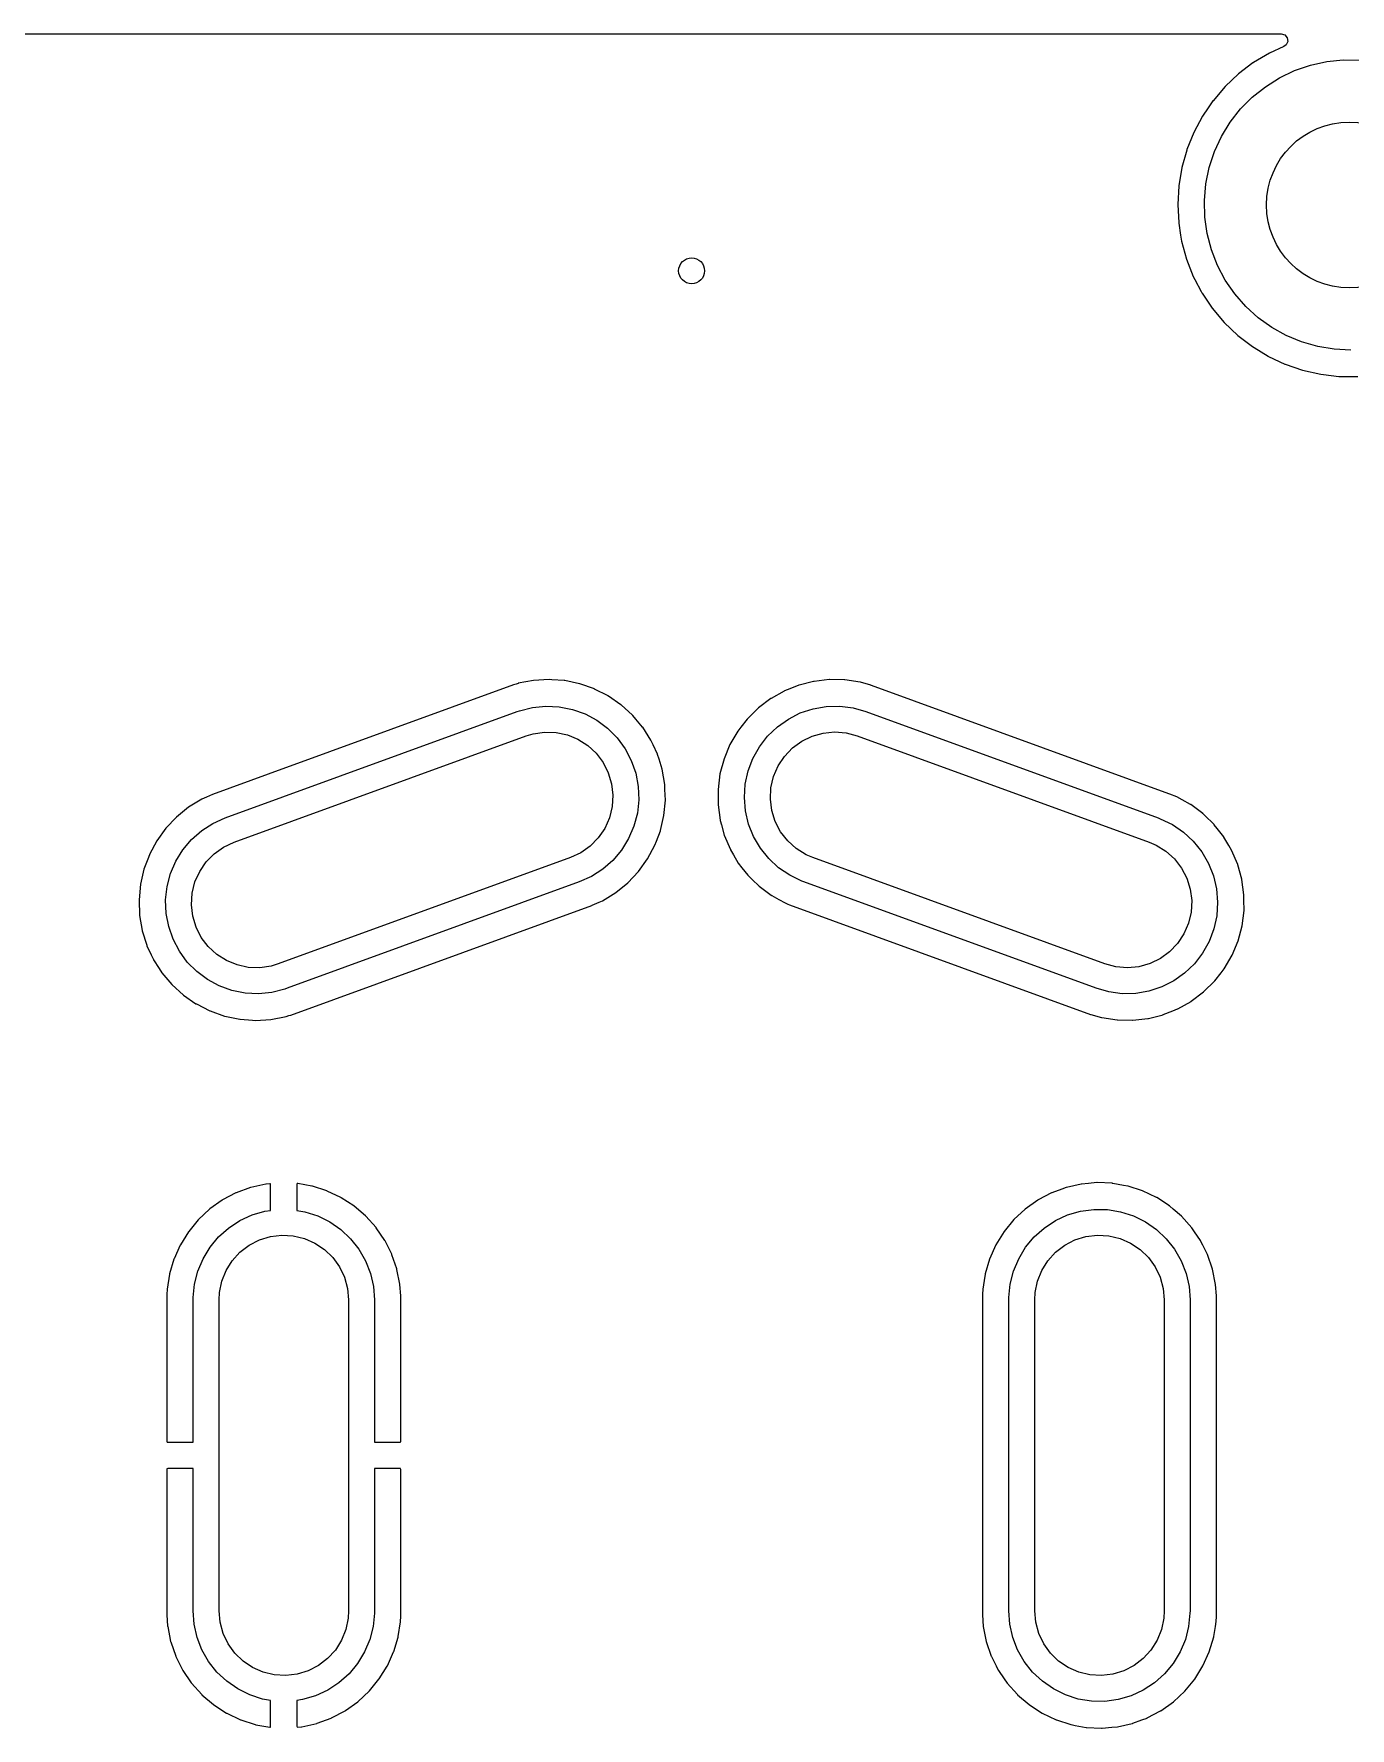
# Model space of a CAD drawing. Extents: x 14 to 417, y -165 to -100.
# Drawn here: x 215.9 to 241.31, y -132.26 to -99.57 of the extents above; entities that cross this region are included whole.
import ezdxf

# ---------------------------------------------------------------- set-up
doc = ezdxf.new("R2010")
doc.units = 0
doc.layers.add('BLACK', color=7, linetype='CONTINUOUS')

msp = doc.modelspace()

# ---------------------------------------------------------------- linework, layer by layer
at = {"layer": 'BLACK', "linetype": 'CONTINUOUS'}
for p, q in [((191.816, -99.5685), (239.985, -99.5685)), ((239.985, -99.5685), (240.053, -99.5885)), ((240.053, -99.5885), (240.1, -99.6422)), ((240.11, -99.7124), (240.08, -99.777)), ((240.1, -99.6422), (240.11, -99.7124)), ((239.755, -99.9391), (239.447, -100.123)), ((240.038, -99.809), (239.755, -99.9391)), ((240.08, -99.777), (240.038, -99.809)), ((239.161, -100.339), (238.901, -100.585)), ((239.439, -100.13), (239.161, -100.339)), ((239.444, -100.125), (239.439, -100.13)), ((239.447, -100.123), (239.444, -100.125)), ((239.444, -100.125), (239.444, -100.125)), ((239.951, -100.416), (240.242, -100.278)), ((240.242, -100.278), (240.547, -100.173)), ((240.547, -100.173), (240.862, -100.104)), ((240.862, -100.104), (241.183, -100.072)), ((241.183, -100.072), (241.505, -100.078)), ((238.901, -100.585), (238.668, -100.858)), ((239.426, -100.789), (239.678, -100.588)), ((239.678, -100.588), (239.951, -100.416)), ((238.573, -100.997), (238.466, -101.154)), ((238.666, -100.86), (238.573, -100.997)), ((238.668, -100.858), (238.666, -100.86)), ((238.666, -100.86), (238.666, -100.86)), ((239.001, -101.272), (239.2, -101.018)), ((239.2, -101.018), (239.426, -100.789)), ((238.466, -101.154), (238.297, -101.47)), ((238.832, -101.547), (239.001, -101.272)), ((238.297, -101.47), (238.163, -101.802)), ((238.697, -101.839), (238.832, -101.547)), ((238.16, -101.813), (238.066, -102.147)), ((238.162, -101.805), (238.16, -101.813)), ((238.163, -101.802), (238.162, -101.805)), ((238.162, -101.805), (238.162, -101.805)), ((238.595, -102.145), (238.697, -101.839)), ((238.066, -102.147), (238.007, -102.501)), ((238.53, -102.461), (238.595, -102.145)), ((238.007, -102.501), (237.987, -102.858)), ((238.501, -102.782), (238.53, -102.461)), ((237.987, -102.858), (238.005, -103.216)), ((238.51, -103.104), (238.501, -102.782)), ((238.005, -103.216), (238.005, -103.22)), ((238.005, -103.22), (238.005, -103.22)), ((238.005, -103.22), (238.042, -103.45)), ((238.555, -103.423), (238.51, -103.104)), ((238.042, -103.45), (238.061, -103.57)), ((238.061, -103.57), (238.156, -103.916)), ((238.637, -103.735), (238.555, -103.423)), ((238.156, -103.916), (238.287, -104.249)), ((238.754, -104.036), (238.637, -103.735)), ((238.287, -104.249), (238.318, -104.308)), ((238.905, -104.32), (238.754, -104.036)), ((238.318, -104.308), (238.44, -104.539)), ((238.44, -104.539), (238.454, -104.567)), ((238.454, -104.567), (238.456, -104.569)), ((238.456, -104.569), (238.456, -104.569)), ((238.456, -104.569), (238.64, -104.843)), ((239.088, -104.586), (238.905, -104.32)), ((239.299, -104.829), (239.088, -104.586)), ((238.64, -104.843), (238.654, -104.864)), ((238.654, -104.864), (238.885, -105.138)), ((239.538, -105.046), (239.299, -104.829)), ((238.885, -105.138), (239.144, -105.386)), ((239.8, -105.234), (239.538, -105.046)), ((240.081, -105.391), (239.8, -105.234)), ((239.144, -105.386), (239.428, -105.604)), ((240.379, -105.514), (240.081, -105.391)), ((240.689, -105.603), (240.379, -105.514)), ((241.007, -105.655), (240.689, -105.603)), ((239.428, -105.604), (239.46, -105.623)), ((239.46, -105.623), (239.731, -105.788)), ((239.731, -105.788), (239.731, -105.788)), ((239.731, -105.788), (239.734, -105.79)), ((239.734, -105.79), (239.737, -105.792)), ((239.737, -105.792), (239.737, -105.792)), ((239.737, -105.792), (240.056, -105.941)), ((241.329, -105.67), (241.007, -105.655)), ((240.056, -105.941), (240.056, -105.941)), ((240.056, -105.941), (240.059, -105.942)), ((240.059, -105.942), (240.062, -105.943)), ((240.062, -105.943), (240.062, -105.943)), ((240.062, -105.943), (240.395, -106.057)), ((240.395, -106.057), (240.395, -106.057)), ((240.395, -106.057), (240.398, -106.058)), ((240.398, -106.058), (240.747, -106.137)), ((240.747, -106.137), (240.8, -106.143)), ((240.8, -106.143), (241.1, -106.177)), ((241.1, -106.177), (241.1, -106.177)), ((241.1, -106.177), (241.103, -106.178)), ((241.103, -106.178), (241.107, -106.178)), ((241.107, -106.178), (241.107, -106.178)), ((241.107, -106.178), (241.301, -106.179)), ((241.301, -106.179), (241.462, -106.179)), ((225.162, -112.13), (220.424, -113.854)), ((225.163, -112.13), (225.162, -112.13)), ((225.162, -112.13), (225.162, -112.13)), ((225.211, -112.115), (225.163, -112.13)), ((225.25, -112.103), (225.211, -112.115)), ((225.253, -112.101), (225.25, -112.103)), ((225.25, -112.103), (225.25, -112.103)), ((225.547, -112.044), (225.253, -112.101)), ((225.847, -112.026), (225.547, -112.044)), ((225.904, -112.031), (225.847, -112.026)), ((226.142, -112.048), (225.904, -112.031)), ((226.146, -112.048), (226.142, -112.048)), ((226.142, -112.048), (226.142, -112.048)), ((226.15, -112.049), (226.146, -112.048)), ((226.436, -112.109), (226.15, -112.049)), ((226.15, -112.049), (226.15, -112.049)), ((226.44, -112.11), (226.436, -112.109)), ((226.436, -112.109), (226.436, -112.109)), ((226.723, -112.209), (226.44, -112.11)), ((230.669, -112.137), (230.496, -112.207)), ((230.673, -112.136), (230.669, -112.137)), ((230.674, -112.136), (230.673, -112.136)), ((230.956, -112.065), (230.674, -112.136)), ((230.96, -112.064), (230.956, -112.065)), ((230.956, -112.065), (230.956, -112.065)), ((230.964, -112.063), (230.96, -112.064)), ((231.254, -112.03), (230.964, -112.063)), ((231.258, -112.029), (231.254, -112.03)), ((231.254, -112.03), (231.254, -112.03)), ((231.263, -112.029), (231.258, -112.029)), ((231.554, -112.034), (231.263, -112.029)), ((231.558, -112.034), (231.554, -112.034)), ((231.855, -112.079), (231.558, -112.034)), ((231.859, -112.08), (231.855, -112.079)), ((232.06, -112.139), (231.859, -112.08)), ((231.859, -112.08), (231.859, -112.08)), ((232.07, -112.142), (232.06, -112.139)), ((232.072, -112.142), (232.07, -112.142)), ((237.883, -114.257), (232.072, -112.142)), ((232.072, -112.142), (232.072, -112.142)), ((226.727, -112.211), (226.723, -112.209)), ((226.986, -112.344), (226.727, -112.211)), ((226.727, -112.211), (226.727, -112.211)), ((226.99, -112.346), (226.986, -112.344)), ((226.994, -112.348), (226.99, -112.346)), ((227.234, -112.514), (226.994, -112.348)), ((226.994, -112.348), (226.994, -112.348)), ((230.129, -112.396), (229.89, -112.576)), ((230.133, -112.394), (230.129, -112.396)), ((230.387, -112.251), (230.133, -112.394)), ((230.391, -112.249), (230.387, -112.251)), ((230.387, -112.251), (230.387, -112.251)), ((230.395, -112.247), (230.391, -112.249)), ((230.496, -112.207), (230.395, -112.247)), ((230.395, -112.247), (230.395, -112.247)), ((219.594, -114.698), (225.233, -112.645)), ((225.233, -112.645), (225.276, -112.63)), ((225.276, -112.63), (225.527, -112.567)), ((225.527, -112.567), (225.785, -112.541)), ((225.785, -112.541), (226.044, -112.553)), ((226.044, -112.553), (226.299, -112.604)), ((226.299, -112.604), (226.543, -112.691)), ((226.543, -112.691), (226.771, -112.814)), ((227.237, -112.516), (227.234, -112.514)), ((227.234, -112.514), (227.234, -112.514)), ((227.459, -112.718), (227.237, -112.516)), ((227.462, -112.721), (227.459, -112.718)), ((227.521, -112.79), (227.462, -112.721)), ((227.462, -112.721), (227.462, -112.721)), ((227.653, -112.947), (227.521, -112.79)), ((229.674, -112.79), (229.551, -112.948)), ((229.676, -112.787), (229.674, -112.79)), ((229.674, -112.79), (229.674, -112.79)), ((229.89, -112.576), (229.676, -112.787)), ((230.256, -112.94), (230.468, -112.79)), ((230.468, -112.79), (230.699, -112.673)), ((230.699, -112.673), (230.946, -112.592)), ((230.946, -112.592), (231.201, -112.548)), ((231.201, -112.548), (231.461, -112.542)), ((231.461, -112.542), (231.718, -112.575)), ((231.718, -112.575), (231.967, -112.645)), ((231.967, -112.645), (237.606, -114.698)), ((219.765, -115.167), (225.404, -113.115)), ((225.404, -113.115), (225.541, -113.074)), ((225.541, -113.074), (225.761, -113.042)), ((225.761, -113.042), (225.983, -113.049)), ((225.983, -113.049), (226.201, -113.096)), ((226.201, -113.096), (226.406, -113.18)), ((226.771, -112.814), (226.979, -112.969)), ((226.979, -112.969), (227.162, -113.153)), ((227.655, -112.95), (227.653, -112.947)), ((227.812, -113.196), (227.655, -112.95)), ((229.492, -113.024), (229.341, -113.283)), ((229.551, -112.948), (229.492, -113.024)), ((229.91, -113.324), (230.068, -113.119)), ((230.068, -113.119), (230.256, -112.94)), ((230.725, -113.218), (230.925, -113.121)), ((230.925, -113.121), (231.139, -113.061)), ((231.139, -113.061), (231.36, -113.04)), ((231.36, -113.04), (231.582, -113.058)), ((231.582, -113.058), (231.796, -113.115)), ((231.796, -113.115), (237.435, -115.167)), ((226.406, -113.18), (226.594, -113.3)), ((226.594, -113.3), (226.757, -113.45)), ((227.162, -113.153), (227.315, -113.363)), ((227.315, -113.363), (227.436, -113.592)), ((227.815, -113.199), (227.812, -113.196)), ((227.812, -113.196), (227.812, -113.196)), ((227.856, -113.287), (227.815, -113.199)), ((227.94, -113.468), (227.856, -113.287)), ((229.341, -113.283), (229.226, -113.56)), ((229.783, -113.55), (229.91, -113.324)), ((230.392, -113.51), (230.546, -113.349)), ((230.546, -113.349), (230.725, -113.218)), ((226.757, -113.45), (226.891, -113.628)), ((226.891, -113.628), (226.992, -113.826)), ((227.436, -113.592), (227.521, -113.837)), ((227.941, -113.471), (227.94, -113.468)), ((227.94, -113.468), (227.94, -113.468)), ((227.943, -113.475), (227.941, -113.471)), ((227.971, -113.565), (227.943, -113.475)), ((227.943, -113.475), (227.943, -113.475)), ((228.031, -113.758), (227.971, -113.565)), ((228.082, -114.053), (228.031, -113.758)), ((229.226, -113.56), (229.148, -113.85)), ((229.691, -113.793), (229.783, -113.55)), ((230.181, -113.9), (230.269, -113.695)), ((230.269, -113.695), (230.392, -113.51)), ((220.424, -113.854), (219.349, -114.246)), ((226.992, -113.826), (227.056, -114.039)), ((227.056, -114.039), (227.081, -114.259)), ((227.521, -113.837), (227.57, -114.092)), ((227.57, -114.092), (227.58, -114.351)), ((228.086, -114.148), (228.082, -114.053)), ((229.148, -113.85), (229.11, -114.148)), ((229.619, -114.305), (229.636, -114.046)), ((229.636, -114.046), (229.691, -113.793)), ((230.131, -114.116), (230.181, -113.9)), ((219.144, -114.336), (218.888, -114.492)), ((219.236, -114.296), (219.144, -114.336)), ((219.347, -114.247), (219.236, -114.296)), ((219.349, -114.246), (219.347, -114.247)), ((219.347, -114.247), (219.347, -114.247)), ((227.081, -114.259), (227.066, -114.481)), ((227.58, -114.351), (227.552, -114.609)), ((228.066, -114.652), (228.094, -114.353)), ((228.094, -114.353), (228.086, -114.148)), ((229.11, -114.148), (229.11, -114.246)), ((229.11, -114.246), (229.111, -114.439)), ((229.64, -114.564), (229.619, -114.305)), ((230.12, -114.338), (230.131, -114.116)), ((230.148, -114.558), (230.12, -114.338)), ((237.884, -114.258), (237.883, -114.257)), ((237.883, -114.257), (237.883, -114.257)), ((237.885, -114.258), (237.884, -114.258)), ((237.915, -114.271), (237.885, -114.258)), ((237.885, -114.258), (237.885, -114.258)), ((237.971, -114.294), (237.915, -114.271)), ((238.07, -114.349), (237.971, -114.294)), ((238.23, -114.437), (238.07, -114.349)), ((218.655, -114.681), (218.449, -114.899)), ((218.888, -114.492), (218.655, -114.681)), ((219.358, -114.804), (219.594, -114.698)), ((227.013, -114.697), (226.922, -114.9)), ((227.066, -114.481), (227.013, -114.697)), ((227.552, -114.609), (227.486, -114.86)), ((227.998, -114.944), (228.066, -114.652)), ((229.111, -114.439), (229.111, -114.448)), ((229.111, -114.448), (229.152, -114.745)), ((229.152, -114.745), (229.153, -114.749)), ((229.153, -114.749), (229.153, -114.749)), ((229.153, -114.749), (229.175, -114.831)), ((229.7, -114.816), (229.64, -114.564)), ((230.215, -114.77), (230.148, -114.558)), ((237.606, -114.698), (237.648, -114.714)), ((237.648, -114.714), (237.882, -114.827)), ((238.233, -114.439), (238.23, -114.437)), ((238.23, -114.437), (238.23, -114.437)), ((238.237, -114.442), (238.233, -114.439)), ((238.471, -114.616), (238.237, -114.442)), ((238.237, -114.442), (238.237, -114.442)), ((238.474, -114.618), (238.471, -114.616)), ((238.471, -114.616), (238.471, -114.616)), ((238.477, -114.621), (238.474, -114.618)), ((238.504, -114.648), (238.477, -114.621)), ((238.477, -114.621), (238.477, -114.621)), ((238.689, -114.827), (238.504, -114.648)), ((218.449, -114.899), (218.273, -115.143)), ((218.945, -115.115), (219.14, -114.944)), ((219.14, -114.944), (219.358, -114.804)), ((226.797, -115.083), (226.641, -115.242)), ((226.922, -114.9), (226.797, -115.083)), ((227.486, -114.86), (227.383, -115.098)), ((227.922, -115.146), (227.997, -114.948)), ((227.997, -114.948), (227.998, -114.944)), ((229.175, -114.831), (229.231, -115.034)), ((229.231, -115.034), (229.349, -115.311)), ((229.796, -115.057), (229.7, -114.816)), ((229.927, -115.281), (229.796, -115.057)), ((230.318, -114.967), (230.215, -114.77)), ((230.455, -115.142), (230.318, -114.967)), ((237.882, -114.827), (238.096, -114.972)), ((238.096, -114.972), (238.287, -115.149)), ((238.692, -114.831), (238.689, -114.827)), ((238.748, -114.903), (238.692, -114.831)), ((238.692, -114.831), (238.692, -114.831)), ((238.875, -115.063), (238.748, -114.903)), ((238.877, -115.067), (238.875, -115.063)), ((238.973, -115.229), (238.877, -115.067)), ((238.877, -115.067), (238.877, -115.067)), ((218.13, -115.411), (218.099, -115.493)), ((218.132, -115.407), (218.13, -115.411)), ((218.13, -115.411), (218.13, -115.411)), ((218.273, -115.143), (218.132, -115.407)), ((218.641, -115.534), (218.777, -115.313)), ((218.777, -115.313), (218.945, -115.115)), ((219.227, -115.549), (219.383, -115.39)), ((219.383, -115.39), (219.564, -115.262)), ((219.564, -115.262), (219.765, -115.167)), ((226.46, -115.37), (226.259, -115.465)), ((226.641, -115.242), (226.46, -115.37)), ((227.247, -115.319), (227.079, -115.517)), ((227.383, -115.098), (227.247, -115.319)), ((227.751, -115.489), (227.892, -115.225)), ((227.892, -115.225), (227.922, -115.146)), ((229.349, -115.311), (229.351, -115.314)), ((229.351, -115.314), (229.351, -115.314)), ((229.351, -115.314), (229.408, -115.411)), ((229.408, -115.411), (229.501, -115.569)), ((230.089, -115.483), (229.927, -115.281)), ((230.62, -115.291), (230.455, -115.142)), ((230.809, -115.408), (230.62, -115.291)), ((230.941, -115.465), (230.809, -115.408)), ((237.435, -115.167), (237.567, -115.224)), ((237.567, -115.224), (237.756, -115.341)), ((237.756, -115.341), (237.921, -115.49)), ((238.287, -115.149), (238.449, -115.351)), ((238.449, -115.351), (238.58, -115.575)), ((239.027, -115.321), (238.973, -115.229)), ((239.145, -115.598), (239.027, -115.321)), ((218.026, -115.688), (217.958, -115.98)), ((218.099, -115.493), (218.026, -115.688)), ((218.538, -115.772), (218.641, -115.534)), ((219.011, -115.935), (219.102, -115.732)), ((219.102, -115.732), (219.227, -115.549)), ((226.259, -115.465), (220.62, -117.517)), ((226.884, -115.688), (226.666, -115.828)), ((227.079, -115.517), (226.884, -115.688)), ((227.369, -115.951), (227.575, -115.733)), ((227.575, -115.733), (227.751, -115.489)), ((229.501, -115.569), (229.572, -115.659)), ((229.572, -115.659), (229.684, -115.801)), ((230.28, -115.66), (230.089, -115.483)), ((230.494, -115.805), (230.28, -115.66)), ((236.58, -117.517), (230.941, -115.465)), ((237.921, -115.49), (238.058, -115.665)), ((238.058, -115.665), (238.161, -115.862)), ((238.58, -115.575), (238.676, -115.816)), ((239.146, -115.602), (239.145, -115.598)), ((239.223, -115.883), (239.146, -115.602)), ((239.146, -115.602), (239.146, -115.602)), ((217.958, -115.98), (217.93, -116.279)), ((218.444, -116.281), (218.472, -116.023)), ((218.472, -116.023), (218.538, -115.772)), ((218.958, -116.151), (219.011, -115.935)), ((226.43, -115.934), (220.791, -117.987)), ((226.666, -115.828), (226.43, -115.934)), ((227.136, -116.14), (227.369, -115.951)), ((229.684, -115.801), (229.684, -115.801)), ((229.684, -115.801), (229.687, -115.805)), ((229.687, -115.805), (229.776, -115.891)), ((229.776, -115.891), (229.899, -116.011)), ((229.899, -116.011), (229.899, -116.011)), ((229.899, -116.011), (229.902, -116.014)), ((229.902, -116.014), (229.905, -116.016)), ((229.905, -116.016), (229.905, -116.016)), ((229.905, -116.016), (230.139, -116.19)), ((230.728, -115.918), (230.494, -115.805)), ((230.77, -115.934), (230.728, -115.918)), ((236.409, -117.987), (230.77, -115.934)), ((238.161, -115.862), (238.228, -116.074)), ((238.676, -115.816), (238.736, -116.068)), ((239.224, -115.887), (239.223, -115.883)), ((239.223, -115.883), (239.223, -115.883)), ((239.265, -116.184), (239.224, -115.887)), ((217.93, -116.279), (217.942, -116.579)), ((218.454, -116.54), (218.444, -116.281)), ((218.943, -116.373), (218.958, -116.151)), ((218.968, -116.593), (218.943, -116.373)), ((220.862, -118.502), (226.673, -116.387)), ((226.673, -116.387), (226.675, -116.386)), ((226.673, -116.387), (226.673, -116.387)), ((226.675, -116.386), (226.677, -116.385)), ((226.677, -116.385), (226.817, -116.323)), ((226.677, -116.385), (226.677, -116.385)), ((226.817, -116.323), (226.88, -116.296)), ((226.88, -116.296), (227.136, -116.14)), ((230.139, -116.19), (230.139, -116.19)), ((230.139, -116.19), (230.143, -116.193)), ((230.143, -116.193), (230.146, -116.195)), ((230.146, -116.195), (230.146, -116.195)), ((230.146, -116.195), (230.286, -116.272)), ((230.286, -116.272), (230.405, -116.338)), ((230.405, -116.338), (230.461, -116.361)), ((230.461, -116.361), (230.491, -116.374)), ((230.491, -116.374), (230.491, -116.374)), ((230.491, -116.374), (230.492, -116.374)), ((230.492, -116.374), (230.493, -116.375)), ((230.493, -116.375), (230.493, -116.375)), ((230.493, -116.375), (236.304, -118.49)), ((238.228, -116.074), (238.256, -116.294)), ((238.256, -116.294), (238.245, -116.516)), ((238.736, -116.068), (238.757, -116.327)), ((238.757, -116.327), (238.74, -116.586)), ((239.265, -116.188), (239.265, -116.184)), ((239.265, -116.279), (239.265, -116.188)), ((239.265, -116.188), (239.265, -116.188)), ((239.265, -116.282), (239.265, -116.279)), ((239.266, -116.484), (239.265, -116.282)), ((217.942, -116.579), (217.993, -116.874)), ((218.503, -116.795), (218.454, -116.54)), ((219.032, -116.806), (218.968, -116.593)), ((238.245, -116.516), (238.195, -116.732)), ((238.74, -116.586), (238.685, -116.839)), ((239.228, -116.782), (239.266, -116.484)), ((217.993, -116.874), (217.994, -116.878)), ((217.994, -116.878), (217.994, -116.878)), ((217.994, -116.878), (218.081, -117.157)), ((218.588, -117.04), (218.503, -116.795)), ((218.709, -117.269), (218.588, -117.04)), ((219.133, -117.004), (219.032, -116.806)), ((219.267, -117.182), (219.133, -117.004)), ((238.107, -116.937), (237.984, -117.122)), ((238.195, -116.732), (238.107, -116.937)), ((238.685, -116.839), (238.593, -117.082)), ((239.15, -117.072), (239.228, -116.782)), ((218.081, -117.157), (218.083, -117.161)), ((218.083, -117.161), (218.084, -117.164)), ((218.084, -117.164), (218.084, -117.164)), ((218.084, -117.164), (218.167, -117.342)), ((218.167, -117.342), (218.209, -117.433)), ((218.862, -117.479), (218.709, -117.269)), ((219.43, -117.332), (219.267, -117.182)), ((219.618, -117.452), (219.43, -117.332)), ((237.83, -117.283), (237.651, -117.414)), ((237.984, -117.122), (237.83, -117.283)), ((238.466, -117.308), (238.308, -117.513)), ((238.593, -117.082), (238.466, -117.308)), ((238.884, -117.608), (239.035, -117.349)), ((239.035, -117.349), (239.15, -117.072)), ((218.209, -117.433), (218.212, -117.436)), ((218.212, -117.436), (218.212, -117.436)), ((218.212, -117.436), (218.319, -117.604)), ((218.319, -117.604), (218.371, -117.685)), ((218.371, -117.685), (218.374, -117.688)), ((218.374, -117.688), (218.562, -117.911)), ((219.045, -117.663), (218.862, -117.479)), ((219.253, -117.818), (219.045, -117.663)), ((219.823, -117.536), (219.618, -117.452)), ((220.041, -117.583), (219.823, -117.536)), ((220.263, -117.59), (220.041, -117.583)), ((220.483, -117.558), (220.263, -117.59)), ((220.62, -117.517), (220.483, -117.558)), ((236.794, -117.574), (236.58, -117.517)), ((237.016, -117.592), (236.794, -117.574)), ((237.237, -117.571), (237.016, -117.592)), ((237.451, -117.511), (237.237, -117.571)), ((237.651, -117.414), (237.451, -117.511)), ((238.12, -117.692), (237.908, -117.842)), ((238.308, -117.513), (238.12, -117.692)), ((238.7, -117.845), (238.824, -117.685)), ((238.824, -117.685), (238.881, -117.611)), ((238.881, -117.611), (238.884, -117.608)), ((238.881, -117.611), (238.881, -117.611)), ((218.562, -117.911), (218.562, -117.911)), ((218.562, -117.911), (218.565, -117.914)), ((218.565, -117.914), (218.787, -118.116)), ((219.481, -117.941), (219.253, -117.818)), ((219.725, -118.028), (219.481, -117.941)), ((220.748, -118.002), (220.497, -118.065)), ((220.791, -117.987), (220.748, -118.002)), ((236.658, -118.057), (236.409, -117.987)), ((237.677, -117.959), (237.43, -118.04)), ((237.908, -117.842), (237.677, -117.959)), ((238.486, -118.056), (238.7, -117.845)), ((218.787, -118.116), (218.79, -118.118)), ((218.79, -118.118), (218.79, -118.118)), ((218.79, -118.118), (219.03, -118.284)), ((219.03, -118.284), (219.03, -118.284)), ((219.03, -118.284), (219.034, -118.286)), ((219.034, -118.286), (219.038, -118.288)), ((219.038, -118.288), (219.297, -118.421)), ((219.98, -118.079), (219.725, -118.028)), ((220.239, -118.091), (219.98, -118.079)), ((220.497, -118.065), (220.239, -118.091)), ((236.915, -118.09), (236.658, -118.057)), ((237.175, -118.084), (236.915, -118.09)), ((237.43, -118.04), (237.175, -118.084)), ((237.989, -118.381), (238.243, -118.238)), ((238.243, -118.238), (238.247, -118.236)), ((238.243, -118.238), (238.243, -118.238)), ((238.247, -118.236), (238.486, -118.056)), ((219.297, -118.421), (219.297, -118.421)), ((219.297, -118.421), (219.301, -118.423)), ((219.301, -118.423), (219.584, -118.522)), ((219.584, -118.522), (219.588, -118.523)), ((219.588, -118.523), (219.588, -118.523)), ((219.588, -118.523), (219.874, -118.583)), ((219.874, -118.583), (219.874, -118.583)), ((219.874, -118.583), (219.878, -118.584)), ((219.878, -118.584), (219.882, -118.584)), ((219.882, -118.584), (219.882, -118.584)), ((219.882, -118.584), (220.12, -118.601)), ((220.12, -118.601), (220.177, -118.606)), ((220.177, -118.606), (220.477, -118.588)), ((220.477, -118.588), (220.771, -118.531)), ((220.771, -118.531), (220.825, -118.514)), ((220.825, -118.514), (220.859, -118.503)), ((220.859, -118.503), (220.861, -118.502)), ((220.859, -118.503), (220.859, -118.503)), ((220.861, -118.502), (220.862, -118.502)), ((220.862, -118.502), (220.862, -118.502)), ((236.304, -118.49), (236.304, -118.49)), ((236.304, -118.49), (236.306, -118.49)), ((236.306, -118.49), (236.308, -118.491)), ((236.308, -118.491), (236.308, -118.491)), ((236.308, -118.491), (236.517, -118.552)), ((236.517, -118.552), (236.517, -118.552)), ((236.517, -118.552), (236.521, -118.553)), ((236.521, -118.553), (236.818, -118.598)), ((236.818, -118.598), (236.822, -118.598)), ((236.822, -118.598), (237.113, -118.603)), ((237.113, -118.603), (237.118, -118.603)), ((237.118, -118.603), (237.122, -118.602)), ((237.122, -118.602), (237.412, -118.569)), ((237.122, -118.602), (237.122, -118.602)), ((237.412, -118.569), (237.416, -118.568)), ((237.416, -118.568), (237.42, -118.567)), ((237.42, -118.567), (237.702, -118.496)), ((237.702, -118.496), (237.707, -118.495)), ((237.702, -118.496), (237.702, -118.496)), ((237.707, -118.495), (237.892, -118.421)), ((237.892, -118.421), (237.981, -118.385)), ((237.981, -118.385), (237.985, -118.383)), ((237.981, -118.385), (237.981, -118.385)), ((237.985, -118.383), (237.989, -118.381)), ((237.989, -118.381), (237.989, -118.381)), ((219.802, -121.935), (219.544, -122.071)), ((219.809, -121.931), (219.802, -121.935)), ((220.083, -121.83), (219.809, -121.931)), ((220.091, -121.828), (220.083, -121.83)), ((220.376, -121.764), (220.091, -121.828)), ((220.384, -121.763), (220.376, -121.764)), ((220.456, -121.757), (220.384, -121.763)), ((220.468, -121.759), (220.456, -121.757)), ((220.472, -121.774), (220.468, -121.759)), ((220.472, -122.273), (220.472, -121.774)), ((220.985, -121.756), (220.98, -121.771)), ((220.98, -121.771), (220.98, -122.273)), ((220.998, -121.755), (220.985, -121.756)), ((221.269, -121.803), (220.998, -121.755)), ((221.277, -121.805), (221.269, -121.803)), ((221.555, -121.895), (221.277, -121.805)), ((221.563, -121.898), (221.555, -121.895)), ((221.826, -122.023), (221.563, -121.898)), ((235.55, -121.934), (235.292, -122.07)), ((235.553, -121.932), (235.55, -121.934)), ((235.55, -121.934), (235.55, -121.934)), ((235.748, -121.86), (235.553, -121.932)), ((235.831, -121.83), (235.748, -121.86)), ((235.835, -121.829), (235.831, -121.83)), ((235.831, -121.83), (235.831, -121.83)), ((235.839, -121.828), (235.835, -121.829)), ((236.124, -121.764), (235.839, -121.828)), ((235.839, -121.828), (235.839, -121.828)), ((236.128, -121.763), (236.124, -121.764)), ((236.124, -121.764), (236.124, -121.764)), ((236.263, -121.751), (236.128, -121.763)), ((236.422, -121.737), (236.263, -121.751)), ((236.427, -121.737), (236.422, -121.737)), ((236.422, -121.737), (236.422, -121.737)), ((236.431, -121.737), (236.427, -121.737)), ((236.722, -121.75), (236.431, -121.737)), ((236.431, -121.737), (236.431, -121.737)), ((236.726, -121.751), (236.722, -121.75)), ((236.722, -121.75), (236.722, -121.75)), ((236.73, -121.751), (236.726, -121.751)), ((236.941, -121.789), (236.73, -121.751)), ((236.73, -121.751), (236.73, -121.751)), ((237.022, -121.804), (236.941, -121.789)), ((237.026, -121.805), (237.022, -121.804)), ((237.303, -121.894), (237.026, -121.805)), ((237.026, -121.805), (237.026, -121.805)), ((237.307, -121.895), (237.303, -121.894)), ((237.303, -121.894), (237.303, -121.894)), ((237.578, -122.024), (237.307, -121.895)), ((219.293, -122.249), (219.079, -122.448)), ((219.299, -122.244), (219.293, -122.249)), ((219.537, -122.075), (219.299, -122.244)), ((219.544, -122.071), (219.537, -122.075)), ((220.362, -122.288), (220.472, -122.273)), ((220.98, -122.273), (221.135, -122.298)), ((221.834, -122.027), (221.826, -122.023)), ((222.078, -122.186), (221.834, -122.027)), ((222.085, -122.191), (222.078, -122.186)), ((222.306, -122.38), (222.085, -122.191)), ((235.043, -122.246), (234.824, -122.45)), ((235.288, -122.072), (235.043, -122.246)), ((235.292, -122.07), (235.288, -122.072)), ((236.11, -122.288), (236.367, -122.253)), ((236.367, -122.253), (236.627, -122.257)), ((236.627, -122.257), (236.883, -122.298)), ((237.582, -122.026), (237.578, -122.024)), ((237.826, -122.185), (237.582, -122.026)), ((237.582, -122.026), (237.582, -122.026)), ((237.83, -122.188), (237.826, -122.185)), ((237.826, -122.185), (237.826, -122.185)), ((237.833, -122.19), (237.83, -122.188)), ((237.901, -122.249), (237.833, -122.19)), ((237.833, -122.19), (237.833, -122.19)), ((238.058, -122.383), (237.901, -122.249)), ((219.074, -122.454), (218.889, -122.679)), ((219.079, -122.448), (219.074, -122.454)), ((219.661, -122.612), (219.878, -122.469)), ((219.878, -122.469), (220.113, -122.361)), ((220.113, -122.361), (220.362, -122.288)), ((221.135, -122.298), (221.382, -122.377)), ((221.382, -122.377), (221.614, -122.492)), ((221.614, -122.492), (221.827, -122.64)), ((222.312, -122.386), (222.306, -122.38)), ((222.507, -122.604), (222.312, -122.386)), ((222.512, -122.61), (222.507, -122.604)), ((234.824, -122.45), (234.634, -122.682)), ((235.409, -122.612), (235.626, -122.469)), ((235.626, -122.469), (235.861, -122.361)), ((235.861, -122.361), (236.11, -122.288)), ((236.883, -122.298), (237.13, -122.377)), ((237.13, -122.377), (237.362, -122.492)), ((237.362, -122.492), (237.575, -122.64)), ((238.258, -122.606), (238.058, -122.383)), ((218.884, -122.686), (218.73, -122.934)), ((218.889, -122.679), (218.884, -122.686)), ((219.301, -122.984), (219.467, -122.784)), ((219.467, -122.784), (219.661, -122.612)), ((220.056, -122.945), (220.254, -122.843)), ((220.254, -122.843), (220.466, -122.777)), ((220.466, -122.777), (220.687, -122.751)), ((220.687, -122.751), (220.909, -122.763)), ((220.909, -122.763), (221.125, -122.815)), ((221.125, -122.815), (221.328, -122.905)), ((221.328, -122.905), (221.513, -123.029)), ((221.827, -122.64), (222.016, -122.818)), ((222.016, -122.818), (222.177, -123.021)), ((222.676, -122.851), (222.512, -122.61)), ((222.68, -122.859), (222.676, -122.851)), ((222.81, -123.119), (222.68, -122.859)), ((234.634, -122.682), (234.475, -122.937)), ((235.049, -122.984), (235.215, -122.784)), ((235.215, -122.784), (235.409, -122.612)), ((235.804, -122.945), (236.002, -122.843)), ((236.002, -122.843), (236.214, -122.777)), ((236.214, -122.777), (236.435, -122.751)), ((236.435, -122.751), (236.657, -122.763)), ((236.657, -122.763), (236.873, -122.815)), ((236.873, -122.815), (237.076, -122.905)), ((237.076, -122.905), (237.261, -123.029)), ((237.575, -122.64), (237.764, -122.818)), ((237.764, -122.818), (237.925, -123.021)), ((238.26, -122.61), (238.258, -122.606)), ((238.312, -122.686), (238.26, -122.61)), ((238.26, -122.61), (238.26, -122.61)), ((238.426, -122.855), (238.312, -122.686)), ((238.428, -122.858), (238.426, -122.855)), ((238.47, -122.941), (238.428, -122.858)), ((238.428, -122.858), (238.428, -122.858)), ((218.604, -123.215), (218.52, -123.495)), ((218.607, -123.207), (218.604, -123.215)), ((218.726, -122.941), (218.607, -123.207)), ((218.73, -122.934), (218.726, -122.941)), ((219.066, -123.445), (219.167, -123.206)), ((219.167, -123.206), (219.301, -122.984)), ((219.612, -123.433), (219.73, -123.244)), ((219.73, -123.244), (219.88, -123.08)), ((219.88, -123.08), (220.056, -122.945)), ((221.513, -123.029), (221.672, -123.183)), ((221.672, -123.183), (221.802, -123.364)), ((222.177, -123.021), (222.306, -123.247)), ((222.306, -123.247), (222.4, -123.488)), ((222.814, -123.127), (222.81, -123.119)), ((222.909, -123.403), (222.814, -123.127)), ((234.352, -123.211), (234.267, -123.499)), ((234.475, -122.937), (234.352, -123.211)), ((234.814, -123.445), (234.915, -123.206)), ((234.915, -123.206), (235.049, -122.984)), ((235.36, -123.433), (235.478, -123.244)), ((235.478, -123.244), (235.628, -123.08)), ((235.628, -123.08), (235.804, -122.945)), ((237.261, -123.029), (237.42, -123.183)), ((237.42, -123.183), (237.55, -123.364)), ((237.925, -123.021), (238.054, -123.247)), ((238.054, -123.247), (238.148, -123.488)), ((238.561, -123.123), (238.47, -122.941)), ((238.658, -123.407), (238.561, -123.123)), ((218.519, -123.503), (218.473, -123.791)), ((218.52, -123.495), (218.519, -123.503)), ((219.003, -123.696), (219.066, -123.445)), ((219.529, -123.639), (219.612, -123.433)), ((221.802, -123.364), (221.898, -123.564)), ((221.898, -123.564), (221.956, -123.779)), ((222.4, -123.488), (222.457, -123.741)), ((222.911, -123.411), (222.909, -123.403)), ((222.968, -123.697), (222.911, -123.411)), ((234.266, -123.503), (234.247, -123.622)), ((234.267, -123.499), (234.266, -123.503)), ((234.266, -123.503), (234.266, -123.503)), ((234.751, -123.696), (234.814, -123.445)), ((235.277, -123.639), (235.36, -123.433)), ((237.55, -123.364), (237.646, -123.564)), ((237.646, -123.564), (237.704, -123.779)), ((238.148, -123.488), (238.205, -123.741)), ((238.718, -123.701), (238.658, -123.407)), ((218.472, -123.798), (218.468, -123.887)), ((218.468, -123.887), (218.468, -123.89)), ((218.468, -123.89), (218.468, -126.728)), ((218.473, -123.791), (218.472, -123.798)), ((218.977, -123.954), (219.003, -123.696)), ((219.476, -124), (219.484, -123.856)), ((219.484, -123.856), (219.529, -123.639)), ((221.956, -123.779), (221.976, -124)), ((222.457, -123.741), (222.476, -124)), ((222.969, -123.705), (222.968, -123.697)), ((222.984, -123.922), (222.969, -123.705)), ((234.22, -123.795), (234.215, -123.889)), ((234.215, -123.889), (234.215, -130.076)), ((234.247, -123.622), (234.22, -123.795)), ((234.725, -123.954), (234.751, -123.696)), ((235.224, -124), (235.232, -123.856)), ((235.232, -123.856), (235.277, -123.639)), ((237.704, -123.779), (237.724, -124)), ((238.205, -123.741), (238.224, -124)), ((238.732, -123.924), (238.718, -123.701)), ((218.976, -124), (218.977, -123.954)), ((218.976, -126.746), (218.976, -124)), ((219.476, -130), (219.476, -124)), ((221.976, -124), (221.976, -130)), ((222.476, -124), (222.476, -126.746)), ((222.984, -123.926), (222.984, -123.922)), ((222.984, -126.732), (222.984, -123.926)), ((234.724, -124), (234.725, -123.954)), ((234.724, -130), (234.724, -124)), ((235.224, -130), (235.224, -124)), ((237.724, -124), (237.724, -130)), ((238.224, -124), (238.224, -130)), ((238.732, -130.111), (238.732, -123.924)), ((218.468, -126.728), (218.472, -126.743)), ((218.472, -126.743), (218.474, -126.744)), ((218.474, -126.744), (218.482, -126.746)), ((218.482, -126.746), (218.976, -126.746)), ((222.476, -126.746), (222.966, -126.746)), ((222.966, -126.746), (222.981, -126.742)), ((222.981, -126.742), (222.982, -126.74)), ((222.982, -126.74), (222.984, -126.732)), ((218.47, -127.26), (218.468, -127.268)), ((218.468, -127.268), (218.468, -130.074)), ((218.471, -127.258), (218.47, -127.26)), ((218.486, -127.254), (218.471, -127.258)), ((218.976, -127.254), (218.486, -127.254)), ((218.976, -130), (218.976, -127.254)), ((222.97, -127.254), (222.476, -127.254)), ((222.476, -127.254), (222.476, -130)), ((222.978, -127.256), (222.97, -127.254)), ((222.98, -127.257), (222.978, -127.256)), ((222.984, -127.272), (222.98, -127.257)), ((222.984, -130.11), (222.984, -127.272)), ((218.468, -130.074), (218.468, -130.078)), ((218.468, -130.078), (218.483, -130.295)), ((218.995, -130.259), (218.976, -130)), ((219.496, -130.221), (219.476, -130)), ((221.976, -130), (221.968, -130.144)), ((222.475, -130.046), (222.449, -130.304)), ((222.476, -130), (222.475, -130.046)), ((222.98, -130.202), (222.984, -130.113)), ((222.984, -130.113), (222.984, -130.11)), ((234.215, -130.076), (234.23, -130.299)), ((234.743, -130.259), (234.724, -130)), ((235.244, -130.221), (235.224, -130)), ((237.724, -130), (237.716, -130.144)), ((238.223, -130.046), (238.197, -130.304)), ((238.224, -130), (238.223, -130.046)), ((238.728, -130.205), (238.732, -130.111)), ((218.483, -130.295), (218.484, -130.303)), ((218.484, -130.303), (218.541, -130.589)), ((219.052, -130.512), (218.995, -130.259)), ((219.554, -130.436), (219.496, -130.221)), ((219.65, -130.636), (219.554, -130.436)), ((221.923, -130.361), (221.84, -130.567)), ((221.968, -130.144), (221.923, -130.361)), ((222.449, -130.304), (222.386, -130.555)), ((222.933, -130.497), (222.979, -130.209)), ((222.979, -130.209), (222.98, -130.202)), ((234.23, -130.299), (234.29, -130.593)), ((234.8, -130.512), (234.743, -130.259)), ((235.302, -130.436), (235.244, -130.221)), ((235.398, -130.636), (235.302, -130.436)), ((237.671, -130.361), (237.588, -130.567)), ((237.716, -130.144), (237.671, -130.361)), ((238.197, -130.304), (238.134, -130.555)), ((238.682, -130.497), (238.713, -130.303)), ((238.713, -130.303), (238.728, -130.205)), ((218.541, -130.589), (218.543, -130.597)), ((218.543, -130.597), (218.638, -130.873)), ((219.146, -130.753), (219.052, -130.512)), ((219.275, -130.979), (219.146, -130.753)), ((219.78, -130.817), (219.65, -130.636)), ((221.722, -130.756), (221.572, -130.92)), ((221.84, -130.567), (221.722, -130.756)), ((222.386, -130.555), (222.285, -130.794)), ((222.848, -130.785), (222.932, -130.505)), ((222.932, -130.505), (222.933, -130.497)), ((234.29, -130.593), (234.387, -130.877)), ((234.894, -130.753), (234.8, -130.512)), ((235.023, -130.979), (234.894, -130.753)), ((235.528, -130.817), (235.398, -130.636)), ((237.47, -130.756), (237.32, -130.92)), ((237.588, -130.567), (237.47, -130.756)), ((238.134, -130.555), (238.033, -130.794)), ((238.596, -130.789), (238.681, -130.501)), ((238.681, -130.501), (238.682, -130.497)), ((218.638, -130.873), (218.642, -130.881)), ((218.642, -130.881), (218.772, -131.141)), ((219.436, -131.182), (219.275, -130.979)), ((219.939, -130.971), (219.78, -130.817)), ((220.124, -131.095), (219.939, -130.971)), ((220.327, -131.185), (220.124, -131.095)), ((221.396, -131.055), (221.198, -131.157)), ((221.572, -130.92), (221.396, -131.055)), ((222.151, -131.016), (221.985, -131.216)), ((222.285, -130.794), (222.151, -131.016)), ((222.568, -131.314), (222.722, -131.066)), ((222.722, -131.066), (222.726, -131.059)), ((222.726, -131.059), (222.845, -130.793)), ((222.845, -130.793), (222.848, -130.785)), ((234.387, -130.877), (234.389, -130.881)), ((234.389, -130.881), (234.389, -130.881)), ((234.389, -130.881), (234.478, -131.059)), ((234.478, -131.059), (234.522, -131.145)), ((235.184, -131.182), (235.023, -130.979)), ((235.687, -130.971), (235.528, -130.817)), ((235.872, -131.095), (235.687, -130.971)), ((236.075, -131.185), (235.872, -131.095)), ((237.144, -131.055), (236.946, -131.157)), ((237.32, -130.92), (237.144, -131.055)), ((237.899, -131.016), (237.733, -131.216)), ((238.033, -130.794), (237.899, -131.016)), ((238.314, -131.318), (238.473, -131.063)), ((238.473, -131.063), (238.596, -130.789)), ((218.772, -131.141), (218.776, -131.149)), ((218.776, -131.149), (218.94, -131.39)), ((218.94, -131.39), (218.945, -131.396)), ((218.945, -131.396), (219.14, -131.614)), ((219.625, -131.36), (219.436, -131.182)), ((219.838, -131.508), (219.625, -131.36)), ((220.543, -131.237), (220.327, -131.185)), ((220.765, -131.249), (220.543, -131.237)), ((220.986, -131.223), (220.765, -131.249)), ((221.198, -131.157), (220.986, -131.223)), ((221.791, -131.388), (221.574, -131.531)), ((221.985, -131.216), (221.791, -131.388)), ((222.378, -131.546), (222.563, -131.321)), ((222.563, -131.321), (222.568, -131.314)), ((234.522, -131.145), (234.524, -131.149)), ((234.524, -131.149), (234.636, -131.314)), ((234.636, -131.314), (234.69, -131.394)), ((234.69, -131.394), (234.89, -131.617)), ((235.373, -131.36), (235.184, -131.182)), ((235.586, -131.508), (235.373, -131.36)), ((236.291, -131.237), (236.075, -131.185)), ((236.513, -131.249), (236.291, -131.237)), ((236.734, -131.223), (236.513, -131.249)), ((236.946, -131.157), (236.734, -131.223)), ((237.539, -131.388), (237.322, -131.531)), ((237.733, -131.216), (237.539, -131.388)), ((238.124, -131.55), (238.314, -131.318)), ((219.14, -131.614), (219.146, -131.62)), ((219.146, -131.62), (219.367, -131.809)), ((220.07, -131.623), (219.838, -131.508)), ((220.317, -131.702), (220.07, -131.623)), ((220.472, -131.727), (220.317, -131.702)), ((220.472, -132.229), (220.472, -131.727)), ((221.09, -131.712), (220.98, -131.727)), ((220.98, -131.727), (220.98, -132.226)), ((221.339, -131.639), (221.09, -131.712)), ((221.574, -131.531), (221.339, -131.639)), ((221.915, -131.925), (222.153, -131.756)), ((222.153, -131.756), (222.159, -131.751)), ((222.159, -131.751), (222.373, -131.552)), ((222.373, -131.552), (222.378, -131.546)), ((234.89, -131.617), (234.893, -131.62)), ((234.893, -131.62), (234.893, -131.62)), ((234.893, -131.62), (235.115, -131.81)), ((235.818, -131.623), (235.586, -131.508)), ((236.065, -131.702), (235.818, -131.623)), ((236.321, -131.743), (236.065, -131.702)), ((236.581, -131.747), (236.321, -131.743)), ((236.838, -131.712), (236.581, -131.747)), ((237.087, -131.639), (236.838, -131.712)), ((237.322, -131.531), (237.087, -131.639)), ((237.66, -131.928), (237.905, -131.754)), ((237.905, -131.754), (238.124, -131.55)), ((219.367, -131.809), (219.374, -131.814)), ((219.374, -131.814), (219.618, -131.973)), ((219.618, -131.973), (219.626, -131.977)), ((219.626, -131.977), (219.889, -132.102)), ((221.369, -132.17), (221.643, -132.069)), ((221.643, -132.069), (221.65, -132.065)), ((221.65, -132.065), (221.908, -131.929)), ((221.908, -131.929), (221.915, -131.925)), ((235.115, -131.81), (235.115, -131.81)), ((235.115, -131.81), (235.118, -131.812)), ((235.118, -131.812), (235.122, -131.815)), ((235.122, -131.815), (235.122, -131.815)), ((235.122, -131.815), (235.366, -131.974)), ((235.366, -131.974), (235.366, -131.974)), ((235.366, -131.974), (235.37, -131.976)), ((235.37, -131.976), (235.641, -132.105)), ((237.293, -132.105), (237.395, -132.068)), ((237.395, -132.068), (237.398, -132.066)), ((237.398, -132.066), (237.656, -131.93)), ((237.398, -132.066), (237.398, -132.066)), ((237.656, -131.93), (237.66, -131.928)), ((237.656, -131.93), (237.656, -131.93)), ((219.889, -132.102), (219.897, -132.105)), ((219.897, -132.105), (220.175, -132.195)), ((220.175, -132.195), (220.183, -132.197)), ((220.183, -132.197), (220.454, -132.245)), ((220.454, -132.245), (220.467, -132.244)), ((220.467, -132.244), (220.472, -132.229)), ((220.98, -132.226), (220.984, -132.241)), ((220.984, -132.241), (220.996, -132.243)), ((220.996, -132.243), (221.068, -132.237)), ((221.068, -132.237), (221.076, -132.236)), ((221.076, -132.236), (221.361, -132.172)), ((221.361, -132.172), (221.369, -132.17)), ((235.641, -132.105), (235.645, -132.106)), ((235.645, -132.106), (235.645, -132.106)), ((235.645, -132.106), (235.922, -132.195)), ((235.922, -132.195), (235.926, -132.196)), ((235.926, -132.196), (236.007, -132.211)), ((236.007, -132.211), (236.218, -132.249)), ((236.218, -132.249), (236.218, -132.249)), ((236.218, -132.249), (236.222, -132.249)), ((236.222, -132.249), (236.226, -132.25)), ((236.226, -132.25), (236.226, -132.25)), ((236.226, -132.25), (236.517, -132.263)), ((236.517, -132.263), (236.517, -132.263)), ((236.517, -132.263), (236.521, -132.263)), ((236.521, -132.263), (236.526, -132.263)), ((236.526, -132.263), (236.716, -132.246)), ((236.526, -132.263), (236.526, -132.263)), ((236.716, -132.246), (236.82, -132.237)), ((236.82, -132.237), (236.824, -132.236)), ((236.824, -132.236), (237.109, -132.172)), ((236.824, -132.236), (236.824, -132.236)), ((237.109, -132.172), (237.113, -132.171)), ((237.109, -132.172), (237.109, -132.172)), ((237.113, -132.171), (237.118, -132.17)), ((237.118, -132.17), (237.293, -132.105))]:
    msp.add_line(p, q, dxfattribs=at)
at = {"layer": 'BLACK'}
for centre, radius in [((241.3, -102.87), 1.6), ((228.6, -104.14), 0.25)]:
    msp.add_circle(centre, radius, dxfattribs=at)

doc.saveas('drawing.dxf')
